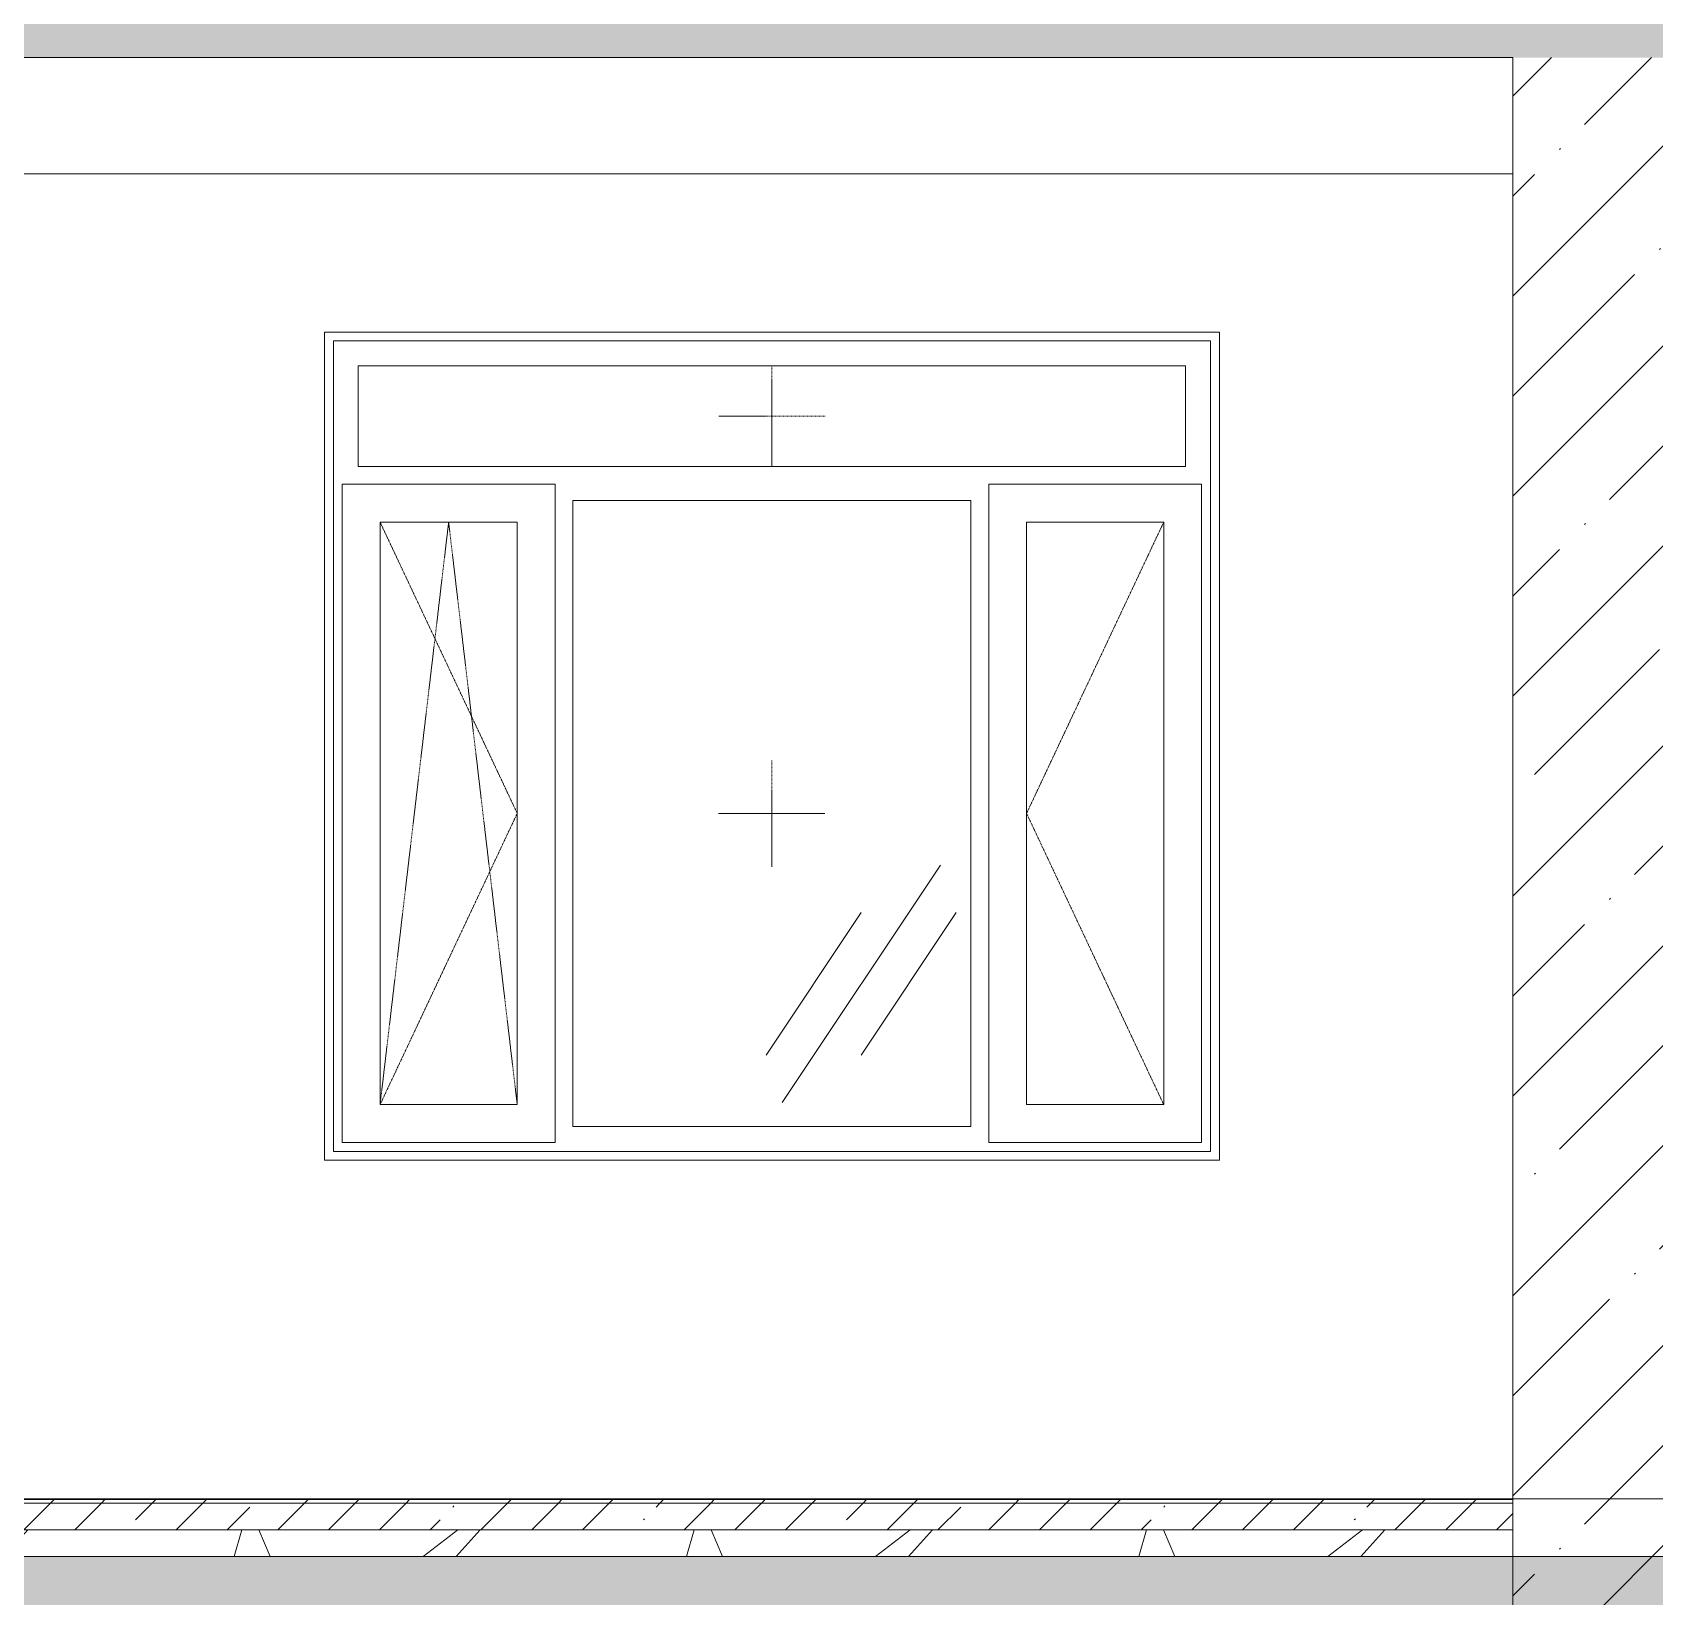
# Model space of a CAD drawing. Header units: millimetres. Extents: x -515342 to 330399, y -224905 to 507333.
# Drawn here: x 109911 to 113554, y 97862 to 101374 of the extents above; entities that cross this region are included whole.
import ezdxf

# ---------------------------------------------------------------- set-up
doc = ezdxf.new("R2010")
doc.units = ezdxf.units.MM
doc.linetypes.add('ASVP_Штриховая_ш2 п1', pattern=[3, 2, -1])
doc.layers.get('0').update_dxf_attribs({"lineweight": 0})
for name, color, linetype, lineweight in [('Крыша', 7, 'Continuous', 0), ('Линии', 7, 'Continuous', 0), ('Окна', 7, 'Continuous', 0), ('Окна открывание', 7, 'Continuous', 0), ('Перекрытие', 7, 'Continuous', 0), ('Стены внутренние', 7, 'Continuous', 0), ('Стены несущие', 7, 'Continuous', 0)]:
    doc.layers.add(name, color=color, linetype=linetype, lineweight=lineweight)
pattern_1 = [(236.31, (49717.4, 8823.7), (-1777.996, -3556.002), [641.07, -5769.6]), (236.31, (49752.95, 8717), (-1777.996, -3556.002), [384.64, -6026.03]), (236.31, (49539.6, 8717), (-1777.996, -3556.002), [384.64, -6026.03])]
pattern_2 = [(45, (136801.12, 95610.5), (-224.5064, 224.5064), []), (45, (137025.63, 95610.5), (-224.5064, 224.5064), [396.875, -79.375, 3.353, -76.022])]
pattern_3 = [(45, (136801.12, 95610.5), (-114.04925, 114.04925), []), (45, (136915.17, 95610.5), (-114.04925, 114.04925), [201.613, -40.323, 3.353, -36.97])]

# ---------------------------------------------------------------- blocks, each defined once
blk = doc.blocks.new('Окно_ПВХ_3Створки_1Фрамуга-верх - АР_Окно_ОП_1820_h_х1970_3ст2фр-в-V66-О_АР_П_Разрез 1-1')
at = {"layer": 'Окна'}
h = blk.add_hatch(dxfattribs=at)
h.set_pattern_fill('FP_5', color=256, style=0, pattern_type=2)
h.set_pattern_definition(pattern_1)
h.paths.add_polyline_path([(22540.8, 10935), (22848.8, 10935), (22848.8, 12243), (22540.8, 12243), (22540.8, 11243)])
at = {"layer": 'Окна открывание'}
h = blk.add_hatch(dxfattribs=at)
h.set_pattern_fill('FP_5', color=256, style=0, pattern_type=2)
h.set_pattern_definition(pattern_1)
h.paths.add_polyline_path([(22491.8, 12368), (24349.8, 12368), (24349.8, 12594), (22491.8, 12594)])
h = blk.add_hatch(dxfattribs=at)
h.set_pattern_fill('FP_5', color=256, style=0, pattern_type=2)
h.set_pattern_definition(pattern_1)
h.paths.add_polyline_path([(22973.8, 10886), (23867.8, 10886), (23867.8, 12292), (22973.8, 12292), (22973.8, 10979.1)])
at = {"layer": 'Окна', "color": 253, "true_color": 0xaaaaaa}
for p, q in [((22435.8, 12650), (24405.8, 12650)), ((22435.8, 12650), (22435.8, 10830)), ((22435.8, 10830), (22435.8, 12650)), ((22435.8, 12650), (24405.8, 12650)), ((24405.8, 12650), (24405.8, 10830)), ((24405.8, 12650), (24405.8, 10830)), ((24349.8, 12594), (22491.8, 12594)), ((22491.8, 12594), (22491.8, 12368)), ((24349.8, 12368), (24349.8, 12594)), ((24349.8, 12368), (22491.8, 12368)), ((22933.8, 12328), (22455.8, 12328)), ((22455.8, 10850), (22455.8, 12328)), ((22933.8, 10850), (22933.8, 12328)), ((24385.8, 12328), (23907.8, 12328)), ((23907.8, 10850), (23907.8, 12328)), ((24385.8, 10850), (24385.8, 12328)), ((22973.8, 12292), (22973.8, 10886)), ((23867.8, 12292), (22973.8, 12292)), ((23867.8, 12292), (23867.8, 10886)), ((22540.8, 12243), (22848.8, 12243)), ((22540.8, 10935), (22540.8, 12243)), ((22848.8, 12243), (22848.8, 10935)), ((23992.8, 12243), (24300.8, 12243)), ((23992.8, 10935), (23992.8, 12243)), ((24300.8, 12243), (24300.8, 10935)), ((22848.8, 10935), (22540.8, 10935)), ((24300.8, 10935), (23992.8, 10935)), ((22973.8, 10886), (23867.8, 10886)), ((24405.8, 10830), (22435.8, 10830)), ((24405.8, 10830), (22435.8, 10830)), ((22455.8, 10850), (22933.8, 10850)), ((23907.8, 10850), (24385.8, 10850))]:
    blk.add_line(p, q, dxfattribs=at)
at = {"layer": 'Окна открывание', "linetype": 'ASVP_Штриховая_ш2 п1'}
for p, q in [((23420.8, 12368), (23420.8, 12594)), ((23540.8, 12481), (23300.8, 12481)), ((22540.8, 10935), (22694.8, 12243)), ((22540.8, 12243), (22848.8, 11589)), ((22694.8, 12243), (22848.8, 10935)), ((24300.8, 12243), (23992.8, 11589)), ((23420.8, 11469), (23420.8, 11709)), ((22848.8, 11589), (22540.8, 10935)), ((23300.8, 11589), (23540.8, 11589)), ((23992.8, 11589), (24300.8, 10935))]:
    blk.add_line(p, q, dxfattribs=at)
blk = doc.blocks.new('СД_Люблино_Фасады_rvt-1-О_АР_П_Разрез 1-1')
at = {"layer": 'Стены внутренние'}
for p, q in [((22415.8, 12670), (24425.8, 12670)), ((22415.8, 10810), (22415.8, 12670)), ((24425.8, 12670), (24425.8, 10810)), ((24425.8, 10810), (22415.8, 10810))]:
    blk.add_line(p, q, dxfattribs=at)
at = {"layer": 'Окна', "lineweight": 9}
blk.add_blockref('Окно_ПВХ_3Створки_1Фрамуга-верх - АР_Окно_ОП_1820_h_х1970_3ст2фр-в-V66-О_АР_П_Разрез 1-1', (0, 0), dxfattribs=at)

msp = doc.modelspace()

# ---------------------------------------------------------------- hatches: boundary and pattern name
at = {"layer": 'Крыша'}
h = msp.add_hatch(dxfattribs=at)
h.set_pattern_fill('FP_1', color=256, style=0, pattern_type=2)
h.set_pattern_definition(pattern_2)
h.paths.add_polyline_path([(88345.5296, 101317.557), (137020.5296, 101317.7385), (137020.5296, 101537.557), (88345.5296, 101537.557), (88345.5296, 101451.7324)])
at = {"layer": 'Перекрытие'}
h = msp.add_hatch(dxfattribs=at)
h.set_pattern_fill('FP_19', color=256, style=0, pattern_type=2)
h.set_pattern_definition(pattern_3)
h.paths.add_polyline_path([(113071.3446, 98071.3929), (113235.5296, 98071.3929), (113235.5296, 98079.3929), (106150.5296, 98079.3929), (106150.5296, 98071.3929), (112656.9614, 98071.3929)])
h = msp.add_hatch(dxfattribs=at)
h.set_pattern_fill('FP_19', color=256, style=0, pattern_type=2)
h.set_pattern_definition(pattern_3)
h.paths.add_polyline_path([(113071.3446, 98011.3929), (113235.5296, 98011.3929), (113235.5296, 98071.3929), (106150.5296, 98071.3929), (106150.5296, 98011.3929), (112656.9614, 98011.3929)])
h = msp.add_hatch(dxfattribs=at)
h.set_pattern_fill('FP_23', color=256, style=0, pattern_type=2)
h.set_pattern_definition([(228.013, (137532.64, 96626.49), (-8127.96659, -9144.02968), [136.69, -13532.193]), (184.97, (137441.203, 96524.893), (12191.995474, 1016.05502), [234.562, -23221.62]), (132.51, (137207.52, 96504.57), (10159.91241, -11176.07977), [165.393, -16373.89]), (267.274, (136811.283, 96250.573), (1015.889526, 20320.00577), [213.602, -21146.575]), (292.834, (136801.123, 96037.213), (-5080.074175, 12191.97012), [209.453, -20735.923]), (357.274, (136882.403, 95844.173), (-20320.00577, 1015.889526), [213.602, -21146.575]), (37.694, (137095.763, 95834.013), (-13208.042725, -10159.944606), [282.477, -27965.247]), (72.255, (137319.283, 96006.733), (7112.12749, 22351.9589), [266.688, -26402.102]), (121.43, (137400.563, 96260.733), (-8128.10005, 13207.93827), [214.325, -21218.218]), (175.236, (137288.8, 96443.61), (11175.99406, -1016.06972), [244.685, -11989.575]), (222.397, (137044.963, 96463.933), (-12192.085586, -11175.907293), [316.431, -31326.709]), (138.814, (137817.12, 96240.41), (-7111.99222, 6096.00977), [108.002, -10692.226]), (171.469, (137735.843, 96311.533), (13207.991535, -2032.05404), [205.473, -20341.855]), (225, (137532.64, 96342), (1e-13, -1016), [143.684, -1293.157]), (203.199, (137461.52, 96463.93), (5079.98556, 2032.0367), [77.377, -7660.25]), (291.801, (137390.4, 96433.45), (-1015.9787, 3048.0072), [109.426, -5361.9]), (30.964, (137431.04, 96331.85), (3047.9913, 2032.0134), [177.728, -5746.52]), (161.565, (137583.44, 96423.3), (2031.999, -1016.0024), [128.515, -3084.36]), (16.39, (136801.12, 96433.453), (10159.97517, 3048.08119), [180.035, -17823.53]), (70.346, (136973.84, 96484.25), (-4064.03389, -11175.98797), [151.04, -14952.887]), (293.199, (137583.44, 96626.49), (-2032.0367, 5079.98556), [154.752, -7582.873]), (343.61, (137644.4, 96484.253), (-10159.97517, 3048.08119), [180.035, -17823.53]), (339.444, (136801.12, 95803.53), (-5080.0015, 2031.99615), [173.614, -8507.094]), (294.775, (136963.68, 95742.57), (-5079.97321, 11176.01259), [145.47, -14401.437]), (66.801, (137593.6, 95610.49), (2032.0367, 5079.98556), [154.752, -7582.873]), (17.354, (137654.56, 95752.73), (-13208.00149, -4063.99474), [170.313, -16860.95]), (69.444, (137095.76, 95610.49), (-2031.99615, -5080.0015), [86.807, -8593.9]), (101.31, (137532.64, 95610.5), (-1016.0048, 4063.999), [51.806, -5128.797]), (165.964, (137522.48, 95661.3), (3048.0036, -1015.9877), [209.453, -3979.62]), (186.009, (137319.28, 95712.093), (10159.99987, 1015.99979), [194.107, -19216.546]), (303.69, (137431.04, 96240.4), (-1015.9976, 2032.0017), [146.53, -3516.71]), (353.157, (137512.323, 96118.493), (17271.99206, -2032.068835), [255.823, -25326.404]), (60.945, (137766.32, 96088.01), (-4064.04974, -7111.97225), [104.603, -10355.757]), (90, (137817.1, 96179.5), (-1016, 1016), [60.96, -955.04]), (120.256, (137298.96, 95742.57), (4063.94492, -7112.03103), [141.147, -13973.576]), (48.013, (137227.84, 95864.49), (8127.96659, 9144.02968), [273.377, -13395.505]), (0, (137410.7, 96067.7), (1016, 1016), [264.16, -751.84]), (325.305, (137674.88, 96067.69), (-10160.01873, 7111.97318), [160.644, -15903.726]), (254.055, (137806.96, 95976.25), (-1015.9713, -4064.0072), [147.932, -7248.66]), (207.646, (137766.323, 95834.013), (-19303.995784, -10160.00796), [240.858, -23844.986]), (175.426, (137552.963, 95722.253), (-13207.99929, 1016.01778), [254.812, -25226.339])])
h.paths.add_polyline_path([(113071.3446, 97951.3929), (113235.5296, 97951.3929), (113235.5296, 98011.3929), (106150.5296, 98011.3929), (106150.5296, 97951.3929), (112656.9614, 97951.3929)])
h = msp.add_hatch(dxfattribs=at)
h.set_pattern_fill('FP_1', color=256, style=0, pattern_type=2)
h.set_pattern_definition(pattern_2)
h.paths.add_polyline_path([(190085.5296, 97731.3929), (190085.5296, 97951.3929), (141000.5296, 97951.3929), (141000.5296, 97731.3929), (189732.2317, 97731.3929)])
h.paths.add_polyline_path([(88622.7373, 97731.3929), (137020.5296, 97731.3929), (137020.5296, 97951.3929), (87845.5296, 97951.3929), (87845.5296, 97731.3929)])
at = {"layer": 'Стены внутренние'}
h = msp.add_hatch(dxfattribs=at)
h.set_pattern_fill('FP_1', color=256, style=0, pattern_type=2)
h.set_pattern_definition(pattern_2)
h.paths.add_polyline_path([(113485.7278, 84641.3929), (113625.5296, 84641.3929), (113625.5296, 101317.557), (113235.5296, 101317.557), (113235.5296, 84641.3929)])

# ---------------------------------------------------------------- linework, layer by layer
at = {"layer": 'Крыша'}
for p, q in [((106150.5296, 101317.557), (113235.5296, 101317.557)), ((113235.5296, 101056.3929), (106150.5296, 101056.3929))]:
    msp.add_line(p, q, dxfattribs=at)
at = {"layer": 'Линии'}
msp.add_line((88345.5296, 98081.3929), (137020.5296, 98081.3929), dxfattribs=at)
at = {"layer": 'Перекрытие'}
for p, q in [((113235.5296, 98081.3929), (106150.5296, 98081.3929)), ((113235.5296, 98079.3929), (106150.5296, 98079.3929)), ((113235.5296, 98071.3929), (106150.5296, 98071.3929)), ((113235.5296, 98011.3929), (106150.5296, 98011.3929)), ((87845.5296, 97951.3929), (137020.5296, 97951.3929))]:
    msp.add_line(p, q, dxfattribs=at)
at = {"layer": 'Стены несущие'}
msp.add_line((113235.5296, 101317.557), (113235.5296, 92146.3929), dxfattribs=at)

# ---------------------------------------------------------------- block references
msp.add_blockref('СД_Люблино_Фасады_rvt-1-О_АР_П_Разрез 1-1', (88150.5296, 88031.3929))

doc.saveas('drawing.dxf')
